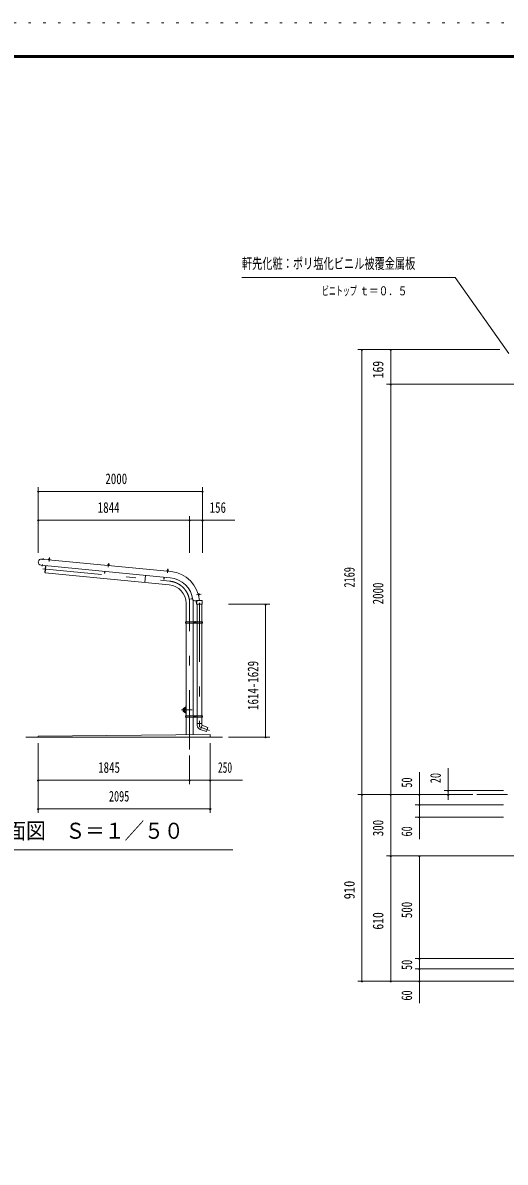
# Model space of a CAD drawing. Units: millimetres, scale not verified. Extents: x -25415 to 25419, y -10500 to 10500.
# Drawn here: x 9689 to 15565, y -3387 to 10500 of the extents above; entities that cross this region are included whole.
import ezdxf
from ezdxf.enums import TextEntityAlignment as Align

# ---------------------------------------------------------------- set-up
doc = ezdxf.new("R2010")
doc.units = ezdxf.units.MM
doc.header["$LTSCALE"] = 60
doc.linetypes.add('USER3', pattern=[24, 12, -5, 2, -5])
doc.linetypes.add('USER4', pattern=[3, 0.5, -2.5])
for name, color, linetype, lineweight in [('0-2_1-05BOLD', 7, 'Continuous', 18), ('0-3_1-25CENTER', 3, 'USER3', 18), ('0-5_1-55DIM', 3, 'Continuous', 18), ('0-6_2-02BOLD', 7, 'Continuous', 18), ('0-A_2-52DIM', 3, 'Continuous', 18), ('0-C_F-F1PAPER', 5, 'Continuous', 18), ('0-D_F-E_J_ADD', 5, 'USER4', 18)]:
    doc.layers.add(name, color=color, linetype=linetype, lineweight=lineweight)
doc.styles.add('ＭＳ ゴシック', font='')
doc.styles.get('ＭＳ ゴシック').set_extended_font_data('MS Gothic')

msp = doc.modelspace()

# ---------------------------------------------------------------- linework, layer by layer
at = {"layer": '0-2_1-05BOLD'}
for p, q in [((11491.65, 3813.16), (9918.52, 3964.64)), ((10008.59, 3966.74), (10008.1, 3961.64)), ((10009.72, 3975.99), (10015.7, 3975.42)), ((10014.56, 3961.02), (10015.05, 3966.12)), ((10730.25, 3897.25), (10729.76, 3892.15)), ((10731.38, 3906.5), (10730.54, 3897.73)), ((10736.22, 3891.53), (10736.71, 3896.63)), ((9911.14, 3888), (11483.96, 3736.54)), ((11182.95, 3765.53), (11174.61, 3678.84)), ((11451.91, 3827.77), (11451.42, 3822.67)), ((11457.88, 3822.04), (11458.38, 3827.14)), ((11759.35, 3480.32), (11736.7, 3476.33)), ((11831.61, 3535.15), (11836.66, 3536.04)), ((11837.78, 3529.65), (11832.74, 3528.75)), ((11846.91, 3531.51), (11845.87, 3537.42)), ((11677.07, 3200.67), (11677.07, 3425.67)), ((11766.16, 3425.67), (11766.16, 3200.67)), ((11839.6, 3460.56), (11777.51, 3454.97)), ((11806.73, 3457.49), (11806.73, 3457.6)), ((11809.93, 3457.49), (11809.93, 3457.89)), ((11813.92, 3200.67), (11813.92, 3412.49)), ((11868.92, 3412.49), (11868.92, 3200.67)), ((11675.47, 3184.67), (11675.47, 3200.67)), ((11767.77, 3200.67), (11767.77, 3184.67)), ((11812.32, 3184.67), (11812.32, 3200.67)), ((11870.52, 3200.67), (11870.52, 3184.67)), ((11669.37, 3192.67), (11675.47, 3192.67)), ((11677.07, 2053.27), (11677.07, 3184.67)), ((11766.16, 3184.67), (11766.16, 2053.27)), ((11813.92, 2053.27), (11813.92, 3184.67)), ((11868.92, 3184.67), (11868.92, 2053.27)), ((11870.52, 3192.67), (11876.62, 3192.67)), ((11677.07, 2157.67), (11673.62, 2157.67)), ((11673.62, 2091.67), (11677.07, 2091.67)), ((11675.47, 2045.27), (11669.37, 2045.27)), ((11675.47, 2037.27), (11675.47, 2053.27)), ((11677.07, 1821.86), (11677.07, 2037.27)), ((11766.16, 2037.27), (11766.16, 1822.71)), ((11767.77, 2053.27), (11767.77, 2037.27)), ((11812.32, 2037.27), (11812.32, 2053.27)), ((11813.92, 1961.8), (11813.92, 2037.27)), ((11868.92, 2037.27), (11868.92, 1961.8)), ((11870.52, 2053.27), (11870.52, 2037.27)), ((11876.62, 2045.27), (11870.52, 2045.27)), ((11850.35, 1888.03), (11926.12, 1860.46)), ((11871.92, 1938.71), (11853.11, 1887.03)), ((12121.61, 1794.67), (9726.61, 1794.67))]:
    msp.add_line(p, q, dxfattribs=at)
for points in [[(10003.36, 3962.1), (10019.29, 3960.57), (10019.14, 3958.97), (10003.21, 3960.51)], [(10740.95, 3891.08), (10725.02, 3892.61), (10724.87, 3891.02), (10740.8, 3889.48)], [(11446.53, 3821.53), (11446.68, 3823.12), (11462.61, 3821.59), (11462.46, 3820)], [(11831.99, 3523.8), (11829.21, 3539.55), (11830.78, 3539.83), (11833.56, 3524.07)], [(11805.53, 3412.49), (11875.53, 3412.49), (11875.53, 3457.49), (11805.53, 3457.49)], [(11669.37, 3184.67), (11669.37, 3200.67), (11876.62, 3200.67), (11876.62, 3184.67)], [(11876.62, 2037.27), (11669.37, 2037.27), (11669.37, 2053.27), (11876.62, 2053.27)]]:
    msp.add_lwpolyline(points, close=True, dxfattribs=at)
for points in [[(10004.86, 3961.96), (10005.35, 3967.05), (10006.27, 3967.47), (10017.46, 3966.39), (10018.28, 3965.81), (10017.79, 3960.71)], [(10014.85, 3966.64), (10015.7, 3975.42), (10015.25, 3975.96), (10010.27, 3976.44), (10009.72, 3975.99), (10008.88, 3967.22)], [(10726.52, 3892.47), (10727.01, 3897.56), (10727.93, 3897.98), (10739.13, 3896.9), (10739.94, 3896.32), (10739.45, 3891.22)], [(10736.51, 3897.16), (10737.36, 3905.93), (10736.91, 3906.47), (10731.93, 3906.95), (10731.38, 3906.5), (10737.36, 3905.93)], [(9965.38, 3882.78), (9957.33, 3799.16), (9960.52, 3798.86)], [(11473.22, 3650.08), (9960.22, 3795.77), (9968.57, 3882.47)], [(10690.23, 3812.98), (10688.03, 3790.08), (10684.84, 3790.39), (10687.05, 3813.28)], [(11448.18, 3822.98), (11448.67, 3828.08), (11449.59, 3828.49), (11460.79, 3827.41), (11461.61, 3826.83), (11461.12, 3821.73)], [(11458.18, 3827.67), (11459.02, 3836.44), (11453.05, 3837.01), (11452.2, 3828.24)], [(11453.05, 3837.01), (11453.59, 3837.46), (11458.57, 3836.99), (11459.02, 3836.44)], [(11411.89, 3743.48), (11409.69, 3720.6), (11406.51, 3720.9), (11408.71, 3743.79)], [(11736.7, 3476.33), (11736.14, 3479.48), (11758.77, 3483.47)], [(11833.31, 3525.56), (11838.35, 3526.45), (11838.69, 3527.39), (11836.74, 3538.47), (11836.09, 3539.24), (11831.05, 3538.35)], [(11837.2, 3535.89), (11845.87, 3537.42), (11846.45, 3537.01), (11847.32, 3532.09), (11846.91, 3531.51), (11838.24, 3529.98)], [(11926.12, 1860.46), (11944.93, 1912.14), (11868.92, 1939.81), (11870.92, 1961.8), (11811.92, 1961.8), (11814.38, 1934.74)], [(9876.62, 1794.67), (9876.62, 1804.67), (11971.61, 1824.67), (11971.61, 1794.67)]]:
    msp.add_lwpolyline(points, dxfattribs=at)
for centre in [(11790.04, 3192.67), (11790.04, 2045.27)]:
    msp.add_circle(centre, 6.25, dxfattribs=at)
for centre, radius, start, end in [((9916.24, 3926.28), 38.62, 82.41238, 262.41238), ((10004.02, 3958.42), 2, 84.4998, 264.4998), ((10006.74, 3964.54), 2.88, 50.11574, 110.11574), ((10010.84, 3956.23), 10.75, 66.91203, 102.08795), ((10016.44, 3963.6), 2.88, 58.88425, 118.88425), ((10017.95, 3957.08), 2, 264.50061, 84.50061), ((10725.68, 3888.93), 2, 84.4998, 264.4998), ((10728.4, 3895.05), 2.88, 50.11574, 110.11574), ((10732.5, 3886.74), 10.75, 66.91203, 102.08795), ((10738.1, 3894.11), 2.88, 58.88425, 118.88425), ((10739.61, 3887.59), 2, 264.50061, 84.50061), ((11447.34, 3819.44), 2, 84.4998, 264.4998), ((11450.07, 3825.56), 2.88, 50.11574, 110.11574), ((11454.16, 3817.26), 10.75, 66.91203, 102.08795), ((11459.76, 3824.62), 2.88, 58.88425, 118.88425), ((11461.27, 3818.1), 2, 264.50061, 84.50061), ((11451.61, 3425.67), 389.55, 4.68604, 84.10165), ((11451.61, 3425.67), 225.45, 0, 84.50003), ((11451.61, 3425.67), 312.55, 7.76237, 84.05869), ((11827.04, 3538.16), 2.38, 10.01471, 190.01471), ((11830.16, 3524.49), 1.68, 190.00774, 10.00774), ((11834.04, 3537.23), 2.88, 335.62325, 35.62325), ((11827.13, 3531.06), 10.75, 352.41954, 27.59546), ((11835.73, 3527.63), 2.88, 344.39175, 44.39175), ((11776.16, 3469.91), 15, 187.76337, 275.1433), ((11451.61, 3425.67), 314.55, 0, 6.42661), ((11451.61, 3425.67), 374.55, 4.87415, 5.13853), ((11673.62, 2124.67), 33, 90, 270), ((11672.46, 2124.67), 21.35, 77.55727, 282.44273), ((11673.62, 2124.67), 22.5, 81.18083, 278.81917), ((11672.46, 2124.67), 19.05, 76.02631, 283.97369), ((11869.15, 1939.72), 55, 185.19513, 249.99989)]:
    msp.add_arc(centre, radius, start, end, dxfattribs=at)
at = {"layer": '0-3_1-25CENTER'}
for p, q in [((9928.11, 3898.42), (9926.1, 3877.51)), ((9935.33, 3973.44), (9933.65, 3955.98)), ((10008.63, 3933.3), (10013.59, 3984.82)), ((10730.29, 3863.81), (10735.25, 3915.33)), ((9931.45, 3843.29), (11477.49, 3694.43)), ((11451.95, 3794.32), (11456.91, 3845.85)), ((11806.3, 3527.39), (11863.13, 3537.41)), ((11721.62, 1644.67), (11721.62, 3425.67)), ((11793.7, 3442.49), (11816.5, 3442.49)), ((11790.04, 3205.17), (11790.04, 3180.17)), ((11802.54, 3192.67), (11777.54, 3192.67)), ((11753.61, 2124.67), (11623.61, 2124.67)), ((11673.62, 2174.67), (11673.62, 2074.67)), ((11777.54, 2045.27), (11802.54, 2045.27)), ((11790.04, 2057.77), (11790.04, 2032.77))]:
    msp.add_line(p, q, dxfattribs=at)
msp.add_lwpolyline([(11841.42, 3430.63), (11841.42, 1920.55), (11964.17, 1875.87)], dxfattribs=at)
msp.add_arc((11451.61, 3425.67), 270, 0, 84.50003, dxfattribs=at)
at = {"layer": '0-5_1-55DIM'}
for p, q in [((9887.62, 4788.67), (9867.62, 4788.67)), ((9877.62, 4838.67), (9877.62, 4038.67)), ((9877.62, 4788.67), (11877.61, 4788.67)), ((11877.61, 4788.67), (9877.62, 4788.67)), ((11887.61, 4788.67), (11867.61, 4788.67)), ((11877.61, 4838.67), (11877.61, 4038.67)), ((11721.62, 4038.67), (11721.62, 4488.67)), ((9887.62, 4438.67), (9867.62, 4438.67)), ((9877.62, 4438.67), (11721.62, 4438.67)), ((9877.62, 4438.67), (12270.12, 4438.67)), ((11731.62, 4438.67), (11711.62, 4438.67)), ((11721.62, 4438.67), (11877.61, 4438.67)), ((11887.61, 4438.67), (11867.61, 4438.67)), ((12196.61, 3412.49), (12696.61, 3412.49)), ((12656.61, 3412.49), (12636.61, 3412.49)), ((12646.61, 3412.49), (12646.61, 1794.67)), ((9876.62, 869.67), (9876.62, 1719.67)), ((11971.61, 1719.67), (11971.61, 869.67)), ((12696.61, 1794.67), (12196.61, 1794.67)), ((12656.61, 1794.67), (12636.61, 1794.67)), ((11721.62, 1569.67), (11721.62, 1219.67)), ((9886.62, 1269.67), (9866.62, 1269.67)), ((9876.62, 1269.67), (11721.62, 1269.67)), ((12364.11, 1269.67), (9876.62, 1269.67)), ((11731.62, 1269.67), (11711.62, 1269.67)), ((11721.62, 1269.67), (11971.61, 1269.67)), ((11981.61, 1269.67), (11961.61, 1269.67)), ((9886.62, 919.67), (9866.62, 919.67)), ((9876.62, 919.67), (11971.61, 919.67)), ((11971.61, 919.67), (9876.62, 919.67)), ((11981.61, 919.67), (11961.61, 919.67)), ((9249.12, 419.67), (12249.11, 419.67))]:
    msp.add_line(p, q, dxfattribs=at)
for centre in [(9877.62, 4788.67), (11877.61, 4788.67), (9877.62, 4438.67), (11721.62, 4438.67), (11877.61, 4438.67), (12646.61, 3412.49), (12646.61, 1794.67), (9876.62, 1269.67), (11721.62, 1269.67), (11971.61, 1269.67), (9876.62, 919.67), (11971.61, 919.67)]:
    msp.add_arc(centre, 10, 180, 0, dxfattribs=at)
at = {"layer": '0-6_2-02BOLD'}
msp.add_line((15595.05, 1094.93), (15220.05, 1094.93), dxfattribs=at)
at = {"layer": '0-A_2-52DIM'}
for p, q in [((13770.05, 6517.43), (15499.65, 6517.43)), ((13830.05, 6517.43), (13810.05, 6517.43)), ((13820.05, 6517.43), (13820.05, -1180.07)), ((14180.05, 6517.43), (14160.05, 6517.43)), ((14170.05, -1180.07), (14170.05, 6517.43)), ((15679.18, 6094.92), (14120.05, 6094.92)), ((14180.05, 6094.92), (14160.05, 6094.92)), ((14870.05, 1027.83), (14870.05, 1414.93)), ((14520.05, 1364.93), (14520.05, 549.93)), ((15545.05, 1144.93), (14820.05, 1144.93)), ((14880.05, 1144.93), (14860.05, 1144.93)), ((15170.05, 1094.93), (13770.05, 1094.93)), ((13830.05, 1094.93), (13810.05, 1094.93)), ((14180.05, 1094.93), (14160.05, 1094.93)), ((14530.05, 1094.93), (14510.05, 1094.93)), ((14880.05, 1094.93), (14860.05, 1094.93)), ((15545.05, 969.93), (14470.05, 969.93)), ((14530.05, 969.93), (14510.05, 969.93)), ((14470.05, 819.93), (15545.05, 819.93)), ((14530.05, 819.93), (14510.05, 819.93)), ((14120.05, 344.93), (18382.55, 344.93)), ((14180.05, 344.93), (14160.05, 344.93)), ((14530.05, 344.93), (14510.05, 344.93)), ((14520.05, 344.93), (14520.05, -1450.07)), ((18382.55, -905.07), (14470.05, -905.07)), ((14530.05, -905.07), (14510.05, -905.07)), ((14470.05, -1030.07), (18382.55, -1030.07)), ((14530.05, -1030.07), (14510.05, -1030.07)), ((13770.05, -1180.07), (18382.55, -1180.07)), ((13830.05, -1180.07), (13810.05, -1180.07)), ((14180.05, -1180.07), (14160.05, -1180.07)), ((14530.05, -1180.07), (14510.05, -1180.07))]:
    msp.add_line(p, q, dxfattribs=at)
msp.add_lwpolyline([(15609.5, 6470.46), (14957.55, 7394.93), (12357.55, 7394.93)], dxfattribs=at)
for centre in [(13820.05, 6517.43), (14170.05, 6517.43), (14170.05, 6094.92), (14870.05, 1144.93), (13820.05, 1094.93), (14170.05, 1094.93), (14520.05, 1094.93), (14870.05, 1094.93), (14520.05, 969.93), (14520.05, 819.93), (14170.05, 344.93), (14520.05, 344.93), (14520.05, -905.07), (14520.05, -1030.07), (13820.05, -1180.07), (14170.05, -1180.07), (14520.05, -1180.07)]:
    msp.add_arc(centre, 10, 180, 0, dxfattribs=at)
at = {"layer": '0-C_F-F1PAPER'}
for points in [[(24918.96, -10000), (24918.96, 10100), (-3781.04, 10100), (-3781.04, -10000)], [(24916.46, -9997.5), (24916.46, 10097.5), (-3778.54, 10097.5), (-3778.54, -9997.5)], [(24913.96, -9995), (-3776.04, -9995), (-3776.04, 10095), (24913.96, 10095)], [(24911.46, -9992.5), (24911.46, 10092.5), (-3773.54, 10092.5), (-3773.54, -9992.5)], [(24908.96, -9990), (-3771.04, -9990), (-3771.04, 10090), (24908.96, 10090)], [(24906.46, -9987.5), (24906.46, 10087.5), (-3768.54, 10087.5), (-3768.54, -9987.5)], [(24903.96, -9985), (-3766.04, -9985), (-3766.04, 10085), (24903.96, 10085)], [(24901.46, -9982.5), (24901.46, 10082.5), (-3763.54, 10082.5), (-3763.54, -9982.5)], [(24898.96, -9980), (24898.96, 10080), (-3761.04, 10080), (-3761.04, -9980)], [(24896.46, -9977.5), (24896.46, 10077.5), (-3758.54, 10077.5), (-3758.54, -9977.5)], [(24893.96, -9975), (-3756.04, -9975), (-3756.04, 10075), (24893.96, 10075)]]:
    msp.add_lwpolyline(points, close=True, dxfattribs=at)
at = {"layer": '0-D_F-E_J_ADD'}
msp.add_lwpolyline([(25418.96, -10500), (-4281.04, -10500), (-4281.04, 10500), (25418.96, 10500)], close=True, dxfattribs=at)

# ---------------------------------------------------------------- texts
at = {"layer": '0-5_1-55DIM', "color": 7, "style": 'ＭＳ ゴシック'}
for s, height, width, p in [('2000', 130.2, 0.75, (10694.58, 4838.67)), ('1844', 130.2, 0.75, (10602.06, 4488.67)), ('156', 130.2, 0.75, (11964.97, 4488.67)), ('1845', 130.2, 0.75, (10606.89, 1319.67)), ('250', 130.2, 0.65, (12066.03, 1319.67)), ('2095', 130.2, 0.7, (10738.11, 969.67)), ('側面図\u3000Ｓ＝１／５０', 195.4, 0.9, (9249.12, 496.31))]:
    msp.add_text(s, height=height, dxfattribs=dict(at, width=width)).set_placement(p, align=Align.BOTTOM_LEFT)
at = {"layer": '0-5_1-55DIM', "color": 7, "style": 'ＭＳ ゴシック', "width": 0.75}
msp.add_text('1614-1629', height=130.2, rotation=90, dxfattribs=at).set_placement((12596.61, 2124.82), align=Align.BOTTOM_LEFT)
at = {"layer": '0-A_2-52DIM', "color": 7, "style": 'ＭＳ ゴシック'}
for s, height, width, p in [('軒先化粧：ポリ塩化ビニル被覆金属板', 130.2, 0.7, (12357.55, 7462.7)), ('ビニトップ ', 110.7, 0.55, (13332.55, 7144.93)), ('ｔ＝０．５', 110.7, 0.75, (13791.82, 7144.93))]:
    msp.add_text(s, height=height, dxfattribs=dict(at, width=width)).set_placement(p, align=Align.BOTTOM_LEFT)
for s, width, p in [('169', 0.8, (14120.05, 6167.1)), ('2169', 0.7, (13770.05, 3617.8)), ('2000', 0.75, (14120.05, 3411.89)), ('50', 0.7, (14470.05, 1178.21)), ('20', 0.7, (14820.05, 1232.61)), ('300', 0.75, (14120.05, 585.83)), ('60', 0.7, (14470.05, 582.81)), ('910', 0.85, (13770.05, -182.64)), ('500', 0.75, (14470.05, -412.51)), ('610', 0.8, (14120.05, -552.44)), ('50', 0.7, (14470.05, -1044.29)), ('60', 0.7, (14470.05, -1417.19))]:
    msp.add_text(s, height=130.2, rotation=90, dxfattribs=dict(at, width=width)).set_placement(p, align=Align.BOTTOM_LEFT)

doc.saveas('drawing.dxf')
